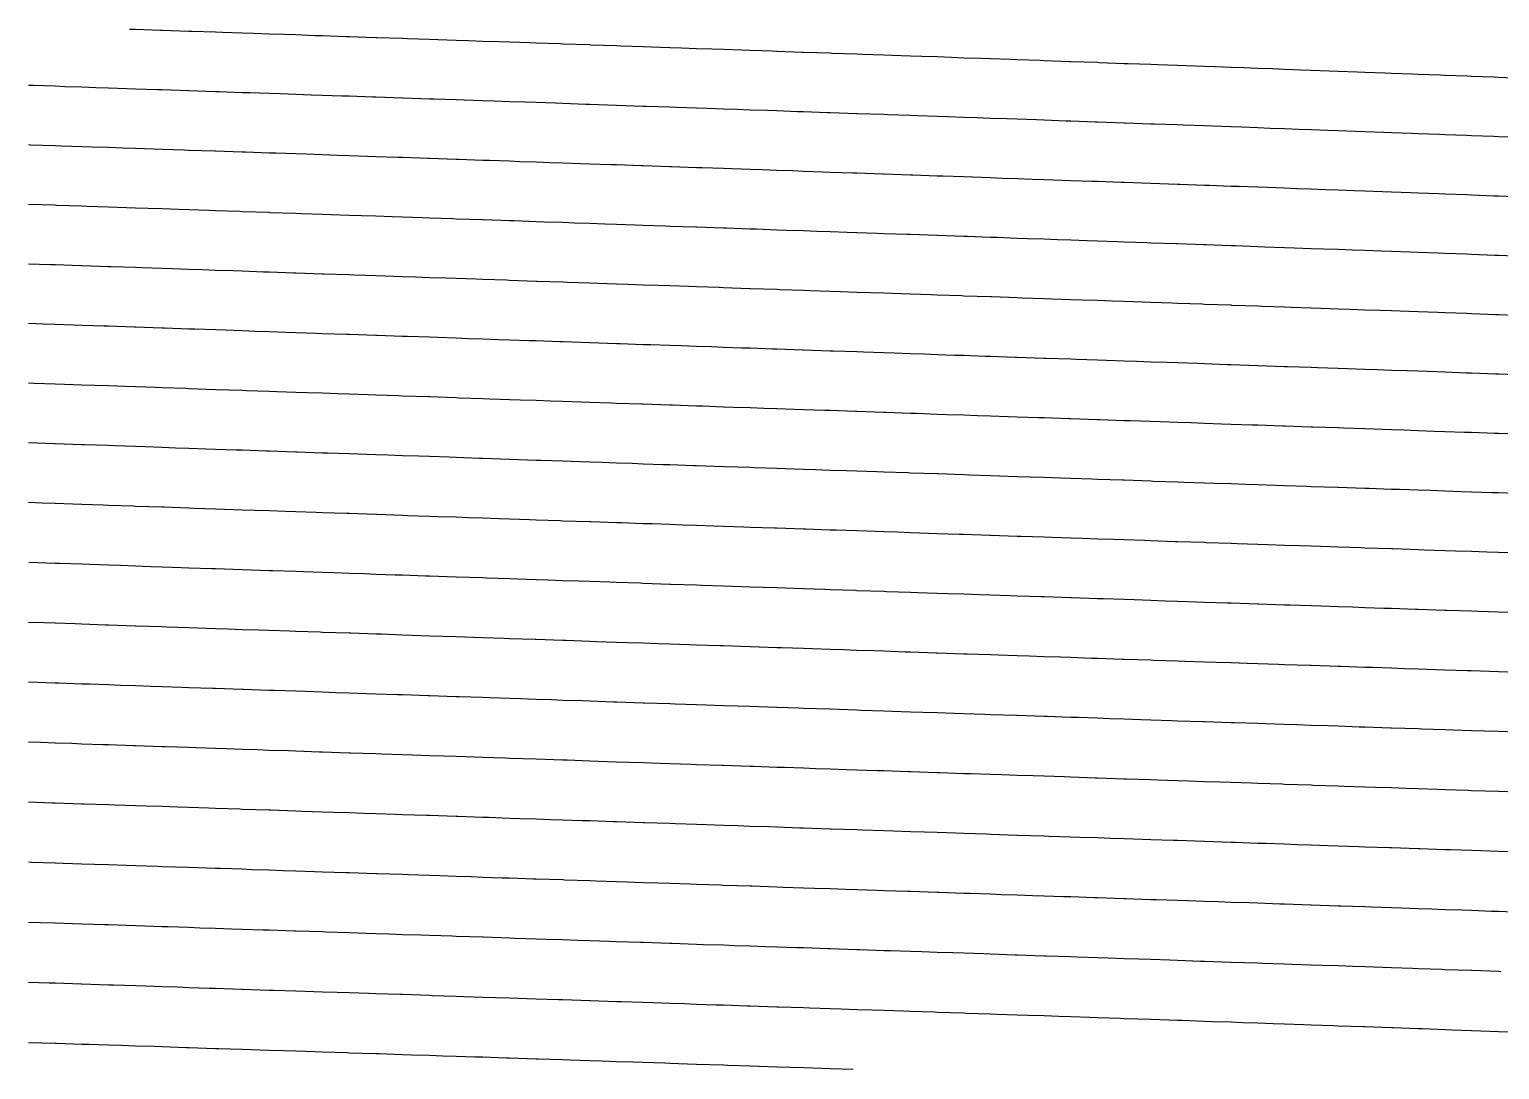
# Model space of a CAD drawing. Header units: metres. Extents: x 228 to 3387, y 40 to 163.
# Drawn here: x 2201.1 to 2375, y 40 to 163 of the extents above; entities that cross this region are included whole.
import ezdxf

# ---------------------------------------------------------------- set-up
doc = ezdxf.new("R2010")
doc.units = ezdxf.units.M
for name, color, linetype in [('Contour_Level_10', 7, 'Continuous'), ('Contour_Level_11', 7, 'Continuous'), ('Contour_Level_12', 7, 'Continuous'), ('Contour_Level_13', 7, 'Continuous'), ('Contour_Level_14', 7, 'Continuous'), ('Contour_Level_15', 7, 'Continuous'), ('Contour_Level_16', 7, 'Continuous'), ('Contour_Level_17', 7, 'Continuous'), ('Contour_Level_18', 7, 'Continuous'), ('Contour_Level_19', 7, 'Continuous'), ('Contour_Level_20', 7, 'Continuous'), ('Contour_Level_21', 7, 'Continuous'), ('Contour_Level_4', 7, 'Continuous'), ('Contour_Level_5', 7, 'Continuous'), ('Contour_Level_6', 7, 'Continuous'), ('Contour_Level_7', 7, 'Continuous'), ('Contour_Level_8', 7, 'Continuous'), ('Contour_Level_9', 7, 'Continuous')]:
    doc.layers.add(name, color=color, linetype=linetype)

msp = doc.modelspace()

# ---------------------------------------------------------------- linework, layer by layer
at = {"layer": 'Contour_Level_10'}
msp.add_lwpolyline([(2377.99, 115.11), (2374.84, 115.21), (2374.43, 115.23), (2371.67, 115.32), (2370.85, 115.35), (2368.51, 115.43), (2367.27, 115.47), (2365.35, 115.54), (2363.69, 115.6), (2362.19, 115.65), (2360.1, 115.72), (2359.03, 115.76), (2356.5, 115.84), (2355.87, 115.87), (2352.91, 115.97), (2352.7, 115.97), (2349.54, 116.08), (2349.31, 116.09), (2346.38, 116.19), (2345.7, 116.21), (2343.22, 116.3), (2342.1, 116.34), (2340.06, 116.41), (2338.49, 116.46), (2336.9, 116.51), (2334.88, 116.58), (2333.73, 116.62), (2331.27, 116.71), (2330.57, 116.73), (2327.66, 116.83), (2327.41, 116.84), (2324.25, 116.95), (2324.05, 116.95), (2321.09, 117.05), (2320.44, 117.08), (2317.92, 117.16), (2316.83, 117.2), (2314.76, 117.27), (2313.22, 117.32), (2311.6, 117.38), (2309.61, 117.44), (2308.44, 117.48), (2306, 117.57), (2305.28, 117.59), (2302.39, 117.69), (2302.12, 117.7), (2298.95, 117.81), (2298.78, 117.81), (2295.79, 117.92), (2295.17, 117.94), (2292.63, 118.02), (2291.56, 118.06), (2289.47, 118.13), (2287.95, 118.18), (2286.31, 118.24), (2284.34, 118.31), (2283.15, 118.35), (2280.74, 118.43), (2279.98, 118.46), (2277.13, 118.55), (2276.82, 118.56), (2273.66, 118.67), (2273.52, 118.68), (2270.5, 118.78), (2269.92, 118.8), (2267.34, 118.89), (2266.31, 118.92), (2264.17, 119), (2262.71, 119.05), (2261.01, 119.1), (2259.11, 119.17), (2257.85, 119.21), (2255.51, 119.29), (2254.69, 119.32), (2251.91, 119.41), (2251.53, 119.43), (2248.37, 119.54), (2248.31, 119.54), (2245.2, 119.64), (2244.71, 119.66), (2242.04, 119.75), (2241.11, 119.78), (2238.88, 119.86), (2237.52, 119.91), (2235.72, 119.97), (2233.92, 120.03), (2232.56, 120.08), (2230.33, 120.15), (2229.4, 120.19), (2226.74, 120.28), (2226.23, 120.29), (2223.15, 120.4), (2223.07, 120.4), (2219.91, 120.51), (2219.56, 120.52), (2216.75, 120.62), (2215.97, 120.65), (2213.59, 120.73), (2212.38, 120.77), (2210.42, 120.84), (2208.79, 120.89), (2207.26, 120.94), (2205.21, 121.02), (2204.1, 121.05), (2201.62, 121.14), (2200.94, 121.16)], dxfattribs=at)
at = {"layer": 'Contour_Level_11'}
msp.add_lwpolyline([(2377.76, 108.09), (2374.84, 108.19), (2374.1, 108.21), (2371.67, 108.29), (2370.45, 108.33), (2368.51, 108.4), (2366.8, 108.46), (2365.35, 108.51), (2363.14, 108.58), (2362.19, 108.61), (2359.5, 108.7), (2359.03, 108.72), (2355.87, 108.83), (2355.85, 108.83), (2352.7, 108.93), (2352.2, 108.95), (2349.54, 109.04), (2348.56, 109.07), (2346.38, 109.15), (2344.92, 109.2), (2343.22, 109.25), (2341.27, 109.32), (2340.06, 109.36), (2337.64, 109.44), (2336.9, 109.47), (2334, 109.56), (2333.73, 109.57), (2330.57, 109.68), (2330.36, 109.69), (2327.41, 109.79), (2326.73, 109.81), (2324.25, 109.89), (2323.09, 109.93), (2321.09, 110), (2319.46, 110.06), (2317.92, 110.11), (2315.83, 110.18), (2314.76, 110.22), (2312.2, 110.3), (2311.6, 110.32), (2308.57, 110.43), (2308.44, 110.43), (2305.28, 110.54), (2304.95, 110.55), (2302.12, 110.65), (2301.32, 110.67), (2298.95, 110.75), (2297.7, 110.8), (2295.79, 110.86), (2294.07, 110.92), (2292.63, 110.97), (2290.45, 111.04), (2289.47, 111.08), (2286.83, 111.17), (2286.31, 111.18), (2283.22, 111.29), (2283.15, 111.29), (2279.98, 111.4), (2279.6, 111.41), (2276.82, 111.51), (2275.98, 111.53), (2273.66, 111.61), (2272.37, 111.66), (2270.5, 111.72), (2268.76, 111.78), (2267.34, 111.83), (2265.15, 111.9), (2264.17, 111.94), (2261.54, 112.03), (2261.01, 112.04), (2257.93, 112.15), (2257.85, 112.15), (2254.69, 112.26), (2254.32, 112.27), (2251.53, 112.37), (2250.72, 112.4), (2248.37, 112.48), (2247.11, 112.52), (2245.2, 112.58), (2243.51, 112.64), (2242.04, 112.69), (2239.91, 112.77), (2238.88, 112.8), (2236.31, 112.89), (2235.72, 112.91), (2232.71, 113.01), (2232.56, 113.02), (2229.4, 113.13), (2229.12, 113.14), (2226.23, 113.23), (2225.52, 113.26), (2223.07, 113.34), (2221.93, 113.38), (2219.91, 113.45), (2218.34, 113.5), (2216.75, 113.56), (2214.75, 113.63), (2213.59, 113.67), (2211.16, 113.75), (2210.42, 113.78), (2207.57, 113.87), (2207.26, 113.88), (2204.1, 113.99), (2203.98, 114), (2200.94, 114.1)], dxfattribs=at)
at = {"layer": 'Contour_Level_12'}
msp.add_lwpolyline([(2377.19, 101.07), (2374.84, 101.15), (2373.47, 101.19), (2371.67, 101.25), (2369.76, 101.32), (2368.51, 101.36), (2366.05, 101.44), (2365.35, 101.46), (2362.36, 101.56), (2362.19, 101.57), (2359.03, 101.67), (2358.66, 101.68), (2355.87, 101.78), (2354.98, 101.81), (2352.7, 101.88), (2351.3, 101.93), (2349.54, 101.99), (2347.62, 102.05), (2346.38, 102.1), (2343.95, 102.18), (2343.22, 102.2), (2340.28, 102.3), (2340.06, 102.31), (2336.9, 102.41), (2336.62, 102.42), (2333.73, 102.52), (2332.96, 102.55), (2330.57, 102.63), (2329.3, 102.67), (2327.41, 102.73), (2325.64, 102.79), (2324.25, 102.84), (2321.99, 102.92), (2321.09, 102.95), (2318.34, 103.04), (2317.92, 103.05), (2314.76, 103.16), (2314.69, 103.16), (2311.6, 103.27), (2311.05, 103.29), (2308.44, 103.37), (2307.41, 103.41), (2305.28, 103.48), (2303.77, 103.53), (2302.12, 103.59), (2300.13, 103.65), (2298.95, 103.69), (2296.49, 103.78), (2295.79, 103.8), (2292.86, 103.9), (2292.63, 103.91), (2289.47, 104.02), (2289.22, 104.02), (2286.31, 104.12), (2285.59, 104.15), (2283.15, 104.23), (2281.97, 104.27), (2279.98, 104.34), (2278.34, 104.39), (2276.82, 104.44), (2274.71, 104.52), (2273.66, 104.55), (2271.09, 104.64), (2270.5, 104.66), (2267.47, 104.76), (2267.34, 104.77), (2264.17, 104.87), (2263.85, 104.89), (2261.01, 104.98), (2260.23, 105.01), (2257.85, 105.09), (2256.62, 105.13), (2254.69, 105.2), (2253, 105.26), (2251.53, 105.31), (2249.39, 105.38), (2248.37, 105.41), (2245.78, 105.5), (2245.2, 105.52), (2242.17, 105.62), (2242.04, 105.63), (2238.88, 105.74), (2238.56, 105.75), (2235.72, 105.84), (2234.96, 105.87), (2232.56, 105.95), (2231.36, 105.99), (2229.4, 106.06), (2227.75, 106.12), (2226.23, 106.17), (2224.15, 106.24), (2223.07, 106.28), (2220.55, 106.36), (2219.91, 106.39), (2216.96, 106.49), (2216.75, 106.49), (2213.59, 106.6), (2213.36, 106.61), (2210.42, 106.71), (2209.77, 106.73), (2207.26, 106.82), (2206.17, 106.86), (2204.1, 106.93), (2202.58, 106.98), (2200.94, 107.04)], dxfattribs=at)
at = {"layer": 'Contour_Level_13'}
msp.add_lwpolyline([(2376.23, 94.05), (2374.84, 94.1), (2372.48, 94.17), (2371.67, 94.2), (2368.74, 94.3), (2368.51, 94.3), (2365.35, 94.41), (2365.02, 94.42), (2362.19, 94.51), (2361.3, 94.54), (2359.03, 94.62), (2357.58, 94.67), (2355.87, 94.72), (2353.88, 94.79), (2352.7, 94.83), (2350.18, 94.91), (2349.54, 94.93), (2346.48, 95.04), (2346.38, 95.04), (2343.22, 95.14), (2342.79, 95.16), (2340.06, 95.25), (2339.11, 95.28), (2336.9, 95.36), (2335.43, 95.41), (2333.73, 95.46), (2331.75, 95.53), (2330.57, 95.57), (2328.08, 95.65), (2327.41, 95.67), (2324.41, 95.77), (2324.25, 95.78), (2321.09, 95.89), (2320.74, 95.9), (2317.92, 95.99), (2317.08, 96.02), (2314.76, 96.1), (2313.42, 96.14), (2311.6, 96.21), (2309.76, 96.27), (2308.44, 96.31), (2306.11, 96.39), (2305.28, 96.42), (2302.45, 96.51), (2302.12, 96.52), (2298.95, 96.63), (2298.8, 96.64), (2295.79, 96.74), (2295.16, 96.76), (2292.63, 96.85), (2291.51, 96.88), (2289.47, 96.95), (2287.87, 97.01), (2286.31, 97.06), (2284.23, 97.13), (2283.15, 97.17), (2280.59, 97.25), (2279.98, 97.27), (2276.95, 97.38), (2276.82, 97.38), (2273.66, 97.49), (2273.32, 97.5), (2270.5, 97.59), (2269.69, 97.62), (2267.34, 97.7), (2266.06, 97.74), (2264.17, 97.81), (2262.43, 97.87), (2261.01, 97.92), (2258.8, 97.99), (2257.85, 98.02), (2255.18, 98.11), (2254.69, 98.13), (2251.55, 98.24), (2251.53, 98.24), (2248.37, 98.35), (2247.93, 98.36), (2245.2, 98.45), (2244.31, 98.48), (2242.04, 98.56), (2240.69, 98.61), (2238.88, 98.67), (2237.08, 98.73), (2235.72, 98.78), (2233.46, 98.85), (2232.56, 98.88), (2229.85, 98.98), (2229.4, 98.99), (2226.24, 99.1), (2226.23, 99.1), (2223.07, 99.21), (2222.63, 99.22), (2219.91, 99.31), (2219.02, 99.35), (2216.75, 99.42), (2215.41, 99.47), (2213.59, 99.53), (2211.81, 99.59), (2210.42, 99.64), (2208.2, 99.71), (2207.26, 99.75), (2204.6, 99.84), (2204.1, 99.85), (2201, 99.96)], dxfattribs=at)
at = {"layer": 'Contour_Level_14'}
msp.add_lwpolyline([(2378, 86.93), (2374.87, 87.03), (2374.84, 87.03), (2371.67, 87.14), (2371.14, 87.16), (2368.51, 87.24), (2367.41, 87.28), (2365.35, 87.35), (2363.69, 87.4), (2362.19, 87.45), (2359.97, 87.53), (2359.03, 87.56), (2356.25, 87.65), (2355.87, 87.66), (2352.7, 87.77), (2352.54, 87.77), (2349.54, 87.87), (2348.84, 87.89), (2346.38, 87.98), (2345.14, 88.02), (2343.22, 88.08), (2341.44, 88.14), (2340.06, 88.19), (2337.75, 88.26), (2336.9, 88.29), (2334.06, 88.39), (2333.73, 88.4), (2330.57, 88.5), (2330.38, 88.51), (2327.41, 88.61), (2326.69, 88.63), (2324.25, 88.72), (2323.02, 88.76), (2321.09, 88.82), (2319.34, 88.88), (2317.92, 88.93), (2315.67, 89), (2314.76, 89.03), (2312, 89.13), (2311.6, 89.14), (2308.44, 89.25), (2308.33, 89.25), (2305.28, 89.35), (2304.67, 89.37), (2302.12, 89.46), (2301.01, 89.5), (2298.95, 89.56), (2297.35, 89.62), (2295.79, 89.67), (2293.69, 89.74), (2292.63, 89.78), (2290.04, 89.86), (2289.47, 89.88), (2286.38, 89.99), (2286.31, 89.99), (2283.15, 90.1), (2282.73, 90.11), (2279.98, 90.2), (2279.09, 90.23), (2276.82, 90.31), (2275.44, 90.36), (2273.66, 90.42), (2271.79, 90.48), (2270.5, 90.52), (2268.15, 90.6), (2267.34, 90.63), (2264.51, 90.73), (2264.17, 90.74), (2261.01, 90.85), (2260.87, 90.85), (2257.85, 90.95), (2257.23, 90.97), (2254.69, 91.06), (2253.6, 91.1), (2251.53, 91.17), (2249.96, 91.22), (2248.37, 91.27), (2246.33, 91.34), (2245.2, 91.38), (2242.7, 91.47), (2242.04, 91.49), (2239.07, 91.59), (2238.88, 91.6), (2235.72, 91.7), (2235.44, 91.71), (2232.56, 91.81), (2231.81, 91.83), (2229.4, 91.92), (2228.19, 91.96), (2226.23, 92.02), (2224.56, 92.08), (2223.07, 92.13), (2220.94, 92.2), (2219.91, 92.24), (2217.32, 92.33), (2216.75, 92.35), (2213.7, 92.45), (2213.59, 92.45), (2210.42, 92.56), (2210.08, 92.57), (2207.26, 92.67), (2206.46, 92.7), (2204.1, 92.78), (2202.84, 92.82), (2200.94, 92.88)], dxfattribs=at)
at = {"layer": 'Contour_Level_15'}
msp.add_lwpolyline([(2376.87, 79.89), (2374.84, 79.96), (2373.19, 80.02), (2371.67, 80.07), (2369.49, 80.14), (2368.51, 80.17), (2365.79, 80.26), (2365.35, 80.28), (2362.19, 80.38), (2362.09, 80.38), (2359.03, 80.49), (2358.39, 80.51), (2355.87, 80.59), (2354.69, 80.63), (2352.7, 80.7), (2350.99, 80.75), (2349.54, 80.8), (2347.3, 80.88), (2346.38, 80.91), (2343.6, 81), (2343.22, 81.01), (2340.06, 81.12), (2339.91, 81.12), (2336.9, 81.22), (2336.22, 81.25), (2333.73, 81.33), (2332.53, 81.37), (2330.57, 81.43), (2328.84, 81.49), (2327.41, 81.54), (2325.16, 81.62), (2324.25, 81.65), (2321.47, 81.74), (2321.09, 81.75), (2317.92, 81.86), (2317.79, 81.86), (2314.76, 81.96), (2314.12, 81.98), (2311.6, 82.07), (2310.44, 82.11), (2308.44, 82.18), (2306.77, 82.23), (2305.28, 82.28), (2303.1, 82.35), (2302.12, 82.39), (2299.43, 82.48), (2298.95, 82.49), (2295.79, 82.6), (2295.76, 82.6), (2292.63, 82.71), (2292.1, 82.72), (2289.47, 82.81), (2288.43, 82.85), (2286.31, 82.92), (2284.77, 82.97), (2283.15, 83.02), (2281.11, 83.09), (2279.98, 83.13), (2277.45, 83.22), (2276.82, 83.24), (2273.79, 83.34), (2273.66, 83.34), (2270.5, 83.45), (2270.14, 83.46), (2267.34, 83.56), (2266.49, 83.59), (2264.17, 83.66), (2262.83, 83.71), (2261.01, 83.77), (2259.18, 83.83), (2257.85, 83.88), (2255.53, 83.95), (2254.69, 83.98), (2251.88, 84.08), (2251.53, 84.09), (2248.37, 84.2), (2248.24, 84.2), (2245.2, 84.3), (2244.59, 84.32), (2242.04, 84.41), (2240.94, 84.45), (2238.88, 84.52), (2237.3, 84.57), (2235.72, 84.62), (2233.66, 84.69), (2232.56, 84.73), (2230.01, 84.82), (2229.4, 84.84), (2226.37, 84.94), (2226.23, 84.94), (2223.07, 85.05), (2222.73, 85.06), (2219.91, 85.16), (2219.09, 85.19), (2216.75, 85.27), (2215.45, 85.31), (2213.59, 85.37), (2211.81, 85.43), (2210.42, 85.48), (2208.16, 85.56), (2207.26, 85.59), (2204.52, 85.68), (2204.1, 85.69), (2200.94, 85.8)], dxfattribs=at)
at = {"layer": 'Contour_Level_16'}
msp.add_lwpolyline([(2378, 72.77), (2374.9, 72.87), (2374.84, 72.88), (2371.67, 72.98), (2371.26, 73), (2368.51, 73.09), (2367.61, 73.12), (2365.35, 73.2), (2363.95, 73.24), (2362.19, 73.3), (2360.29, 73.37), (2359.03, 73.41), (2356.61, 73.49), (2355.87, 73.51), (2352.94, 73.61), (2352.7, 73.62), (2349.54, 73.73), (2349.26, 73.74), (2346.38, 73.83), (2345.58, 73.86), (2343.22, 73.94), (2341.89, 73.98), (2340.06, 74.04), (2338.21, 74.11), (2336.9, 74.15), (2334.52, 74.23), (2333.73, 74.25), (2330.84, 74.35), (2330.57, 74.36), (2327.41, 74.47), (2327.16, 74.47), (2324.25, 74.57), (2323.47, 74.6), (2321.09, 74.68), (2319.79, 74.72), (2317.92, 74.78), (2316.11, 74.84), (2314.76, 74.89), (2312.43, 74.97), (2311.6, 74.99), (2308.75, 75.09), (2308.44, 75.1), (2305.28, 75.21), (2305.07, 75.21), (2302.12, 75.31), (2301.39, 75.34), (2298.95, 75.42), (2297.72, 75.46), (2295.79, 75.52), (2294.04, 75.58), (2292.63, 75.63), (2290.37, 75.71), (2289.47, 75.74), (2286.7, 75.83), (2286.31, 75.84), (2283.15, 75.95), (2283.03, 75.95), (2279.98, 76.05), (2279.36, 76.08), (2276.82, 76.16), (2275.69, 76.2), (2273.66, 76.27), (2272.02, 76.32), (2270.5, 76.37), (2268.35, 76.44), (2267.34, 76.48), (2264.69, 76.57), (2264.17, 76.58), (2261.02, 76.69), (2261.01, 76.69), (2257.85, 76.8), (2257.36, 76.81), (2254.69, 76.9), (2253.69, 76.94), (2251.53, 77.01), (2250.03, 77.06), (2248.37, 77.12), (2246.37, 77.18), (2245.2, 77.22), (2242.7, 77.31), (2242.04, 77.33), (2239.04, 77.43), (2238.88, 77.43), (2235.72, 77.54), (2235.38, 77.55), (2232.56, 77.65), (2231.72, 77.68), (2229.4, 77.75), (2228.05, 77.8), (2226.23, 77.86), (2224.39, 77.92), (2223.07, 77.97), (2220.73, 78.05), (2219.91, 78.07), (2217.06, 78.17), (2216.75, 78.18), (2213.59, 78.28), (2213.4, 78.29), (2210.42, 78.39), (2209.73, 78.41), (2207.26, 78.5), (2206.07, 78.54), (2204.1, 78.6), (2202.4, 78.66), (2200.94, 78.71)], dxfattribs=at)
at = {"layer": 'Contour_Level_17'}
msp.add_lwpolyline([(2376.31, 65.73), (2374.84, 65.78), (2372.75, 65.86), (2371.67, 65.89), (2369.17, 65.98), (2368.51, 66), (2365.57, 66.1), (2365.35, 66.11), (2362.19, 66.22), (2361.95, 66.23), (2359.03, 66.32), (2358.32, 66.35), (2355.87, 66.43), (2354.67, 66.47), (2352.7, 66.54), (2351.02, 66.59), (2349.54, 66.64), (2347.36, 66.72), (2346.38, 66.75), (2343.7, 66.84), (2343.22, 66.86), (2340.06, 66.96), (2340.03, 66.96), (2336.9, 67.07), (2336.36, 67.09), (2333.73, 67.18), (2332.69, 67.21), (2330.57, 67.28), (2329.01, 67.33), (2327.41, 67.39), (2325.33, 67.46), (2324.25, 67.49), (2321.65, 67.58), (2321.09, 67.6), (2317.97, 67.7), (2317.92, 67.7), (2314.76, 67.81), (2314.29, 67.83), (2311.6, 67.92), (2310.61, 67.95), (2308.44, 68.02), (2306.93, 68.07), (2305.28, 68.13), (2303.25, 68.2), (2302.12, 68.23), (2299.57, 68.32), (2298.95, 68.34), (2295.88, 68.44), (2295.79, 68.44), (2292.63, 68.55), (2292.2, 68.56), (2289.47, 68.66), (2288.52, 68.69), (2286.31, 68.76), (2284.84, 68.81), (2283.15, 68.87), (2281.16, 68.93), (2279.98, 68.97), (2277.48, 69.06), (2276.82, 69.08), (2273.8, 69.18), (2273.66, 69.18), (2270.5, 69.29), (2270.12, 69.3), (2267.34, 69.4), (2266.44, 69.43), (2264.17, 69.5), (2262.76, 69.55), (2261.01, 69.61), (2259.08, 69.67), (2257.85, 69.71), (2255.4, 69.8), (2254.69, 69.82), (2251.72, 69.92), (2251.53, 69.93), (2248.37, 70.03), (2248.03, 70.04), (2245.2, 70.14), (2244.35, 70.17), (2242.04, 70.24), (2240.67, 70.29), (2238.88, 70.35), (2236.99, 70.41), (2235.72, 70.45), (2233.3, 70.53), (2232.56, 70.56), (2229.62, 70.66), (2229.4, 70.67), (2226.23, 70.77), (2225.93, 70.78), (2223.07, 70.88), (2222.24, 70.9), (2219.91, 70.98), (2218.56, 71.03), (2216.75, 71.09), (2214.86, 71.15), (2213.59, 71.19), (2211.17, 71.27), (2210.42, 71.3), (2207.47, 71.4), (2207.26, 71.4), (2204.1, 71.51), (2203.78, 71.52), (2200.94, 71.61)], dxfattribs=at)
at = {"layer": 'Contour_Level_18'}
msp.add_lwpolyline([(2377.51, 58.59), (2374.84, 58.69), (2374.02, 58.71), (2371.67, 58.8), (2370.51, 58.84), (2368.51, 58.91), (2366.97, 58.96), (2365.35, 59.02), (2363.4, 59.08), (2362.19, 59.13), (2359.82, 59.21), (2359.03, 59.23), (2356.22, 59.33), (2355.87, 59.34), (2352.7, 59.45), (2352.61, 59.45), (2349.54, 59.56), (2348.98, 59.58), (2346.38, 59.66), (2345.34, 59.7), (2343.22, 59.77), (2341.7, 59.82), (2340.06, 59.88), (2338.05, 59.95), (2336.9, 59.98), (2334.39, 60.07), (2333.73, 60.09), (2330.73, 60.19), (2330.57, 60.2), (2327.41, 60.3), (2327.06, 60.32), (2324.25, 60.41), (2323.39, 60.44), (2321.09, 60.52), (2319.71, 60.56), (2317.92, 60.62), (2316.03, 60.68), (2314.76, 60.73), (2312.35, 60.81), (2311.6, 60.83), (2308.67, 60.93), (2308.44, 60.94), (2305.28, 61.04), (2304.99, 61.05), (2302.12, 61.15), (2301.3, 61.18), (2298.95, 61.26), (2297.62, 61.3), (2295.79, 61.36), (2293.93, 61.42), (2292.63, 61.47), (2290.24, 61.55), (2289.47, 61.57), (2286.55, 61.67), (2286.31, 61.68), (2283.15, 61.78), (2282.86, 61.79), (2279.98, 61.89), (2279.17, 61.92), (2276.82, 61.99), (2275.47, 62.04), (2273.66, 62.1), (2271.78, 62.16), (2270.5, 62.2), (2268.09, 62.29), (2267.34, 62.31), (2264.39, 62.41), (2264.17, 62.42), (2261.01, 62.52), (2260.7, 62.53), (2257.85, 62.63), (2257, 62.65), (2254.69, 62.73), (2253.3, 62.78), (2251.53, 62.84), (2249.6, 62.9), (2248.37, 62.94), (2245.9, 63.02), (2245.2, 63.05), (2242.2, 63.15), (2242.04, 63.15), (2238.88, 63.26), (2238.49, 63.27), (2235.72, 63.36), (2234.78, 63.39), (2232.56, 63.47), (2231.07, 63.52), (2229.4, 63.57), (2227.36, 63.64), (2226.23, 63.68), (2223.65, 63.76), (2223.07, 63.78), (2219.93, 63.89), (2219.91, 63.89), (2216.75, 63.99), (2216.21, 64.01), (2213.59, 64.1), (2212.49, 64.13), (2210.42, 64.2), (2208.76, 64.26), (2207.26, 64.3), (2205.03, 64.38), (2204.1, 64.41), (2201.29, 64.5), (2200.94, 64.51)], dxfattribs=at)
at = {"layer": 'Contour_Level_19'}
msp.add_lwpolyline([(2375.14, 51.57), (2374.84, 51.58), (2371.69, 51.7), (2371.67, 51.7), (2368.51, 51.81), (2368.21, 51.82), (2365.35, 51.92), (2364.7, 51.94), (2362.19, 52.03), (2361.16, 52.07), (2359.03, 52.14), (2357.61, 52.19), (2355.87, 52.25), (2354.03, 52.31), (2352.7, 52.36), (2350.44, 52.44), (2349.54, 52.47), (2346.84, 52.56), (2346.38, 52.57), (2343.22, 52.68), (2343.22, 52.68), (2340.06, 52.79), (2339.6, 52.8), (2336.9, 52.9), (2335.96, 52.93), (2333.73, 53), (2332.31, 53.05), (2330.57, 53.11), (2328.66, 53.17), (2327.41, 53.22), (2325, 53.3), (2324.25, 53.32), (2321.33, 53.42), (2321.09, 53.43), (2317.92, 53.53), (2317.66, 53.54), (2314.76, 53.64), (2313.98, 53.67), (2311.6, 53.75), (2310.3, 53.79), (2308.44, 53.85), (2306.62, 53.91), (2305.28, 53.96), (2302.93, 54.04), (2302.12, 54.06), (2299.24, 54.16), (2298.95, 54.17), (2295.79, 54.27), (2295.55, 54.28), (2292.63, 54.38), (2291.86, 54.41), (2289.47, 54.48), (2288.16, 54.53), (2286.31, 54.59), (2284.46, 54.65), (2283.15, 54.7), (2280.76, 54.77), (2279.98, 54.8), (2277.05, 54.9), (2276.82, 54.91), (2273.66, 55.01), (2273.35, 55.02), (2270.5, 55.12), (2269.64, 55.14), (2267.34, 55.22), (2265.93, 55.27), (2264.17, 55.33), (2262.22, 55.39), (2261.01, 55.43), (2258.5, 55.51), (2257.85, 55.54), (2254.79, 55.64), (2254.69, 55.64), (2251.53, 55.74), (2251.07, 55.76), (2248.37, 55.85), (2247.35, 55.88), (2245.2, 55.95), (2243.62, 56.01), (2242.04, 56.06), (2239.89, 56.13), (2238.88, 56.16), (2236.16, 56.25), (2235.72, 56.27), (2232.56, 56.37), (2232.43, 56.38), (2229.4, 56.48), (2228.69, 56.5), (2226.23, 56.58), (2224.95, 56.62), (2223.07, 56.68), (2221.2, 56.74), (2219.91, 56.79), (2217.45, 56.87), (2216.75, 56.89), (2213.69, 56.99), (2213.59, 56.99), (2210.42, 57.1), (2209.93, 57.11), (2207.26, 57.2), (2206.16, 57.24), (2204.1, 57.3), (2202.38, 57.36), (2200.94, 57.41)], dxfattribs=at)
at = {"layer": 'Contour_Level_20'}
msp.add_lwpolyline([(2376.16, 44.43), (2374.84, 44.48), (2372.76, 44.56), (2371.67, 44.59), (2369.33, 44.68), (2368.51, 44.71), (2365.87, 44.8), (2365.35, 44.82), (2362.39, 44.92), (2362.19, 44.93), (2359.03, 45.04), (2358.87, 45.05), (2355.87, 45.15), (2355.34, 45.17), (2352.7, 45.26), (2351.78, 45.29), (2349.54, 45.37), (2348.21, 45.42), (2346.38, 45.48), (2344.62, 45.54), (2343.22, 45.59), (2341.02, 45.66), (2340.06, 45.7), (2337.41, 45.79), (2336.9, 45.8), (2333.78, 45.91), (2333.73, 45.91), (2330.57, 46.02), (2330.14, 46.03), (2327.41, 46.13), (2326.5, 46.16), (2324.25, 46.23), (2322.84, 46.28), (2321.09, 46.34), (2319.18, 46.4), (2317.92, 46.44), (2315.51, 46.53), (2314.76, 46.55), (2311.83, 46.65), (2311.6, 46.66), (2308.44, 46.76), (2308.15, 46.77), (2305.28, 46.87), (2304.47, 46.89), (2302.12, 46.97), (2300.77, 47.02), (2298.95, 47.08), (2297.08, 47.14), (2295.79, 47.18), (2293.38, 47.26), (2292.63, 47.29), (2289.68, 47.39), (2289.47, 47.39), (2286.31, 47.5), (2285.97, 47.51), (2283.15, 47.6), (2282.26, 47.63), (2279.98, 47.71), (2278.54, 47.76), (2276.82, 47.81), (2274.83, 47.88), (2273.66, 47.92), (2271.1, 48), (2270.5, 48.02), (2267.38, 48.13), (2267.34, 48.13), (2264.17, 48.23), (2263.65, 48.25), (2261.01, 48.34), (2259.92, 48.37), (2257.85, 48.44), (2256.18, 48.5), (2254.69, 48.54), (2252.45, 48.62), (2251.53, 48.65), (2248.7, 48.74), (2248.37, 48.75), (2245.2, 48.86), (2244.96, 48.86), (2242.04, 48.96), (2241.2, 48.99), (2238.88, 49.06), (2237.45, 49.11), (2235.72, 49.17), (2233.69, 49.23), (2232.56, 49.27), (2229.92, 49.36), (2229.4, 49.37), (2226.23, 49.48), (2226.15, 49.48), (2223.07, 49.58), (2222.37, 49.6), (2219.91, 49.68), (2218.58, 49.73), (2216.75, 49.79), (2214.79, 49.85), (2213.59, 49.89), (2210.99, 49.97), (2210.42, 49.99), (2207.26, 50.09), (2207.19, 50.1), (2204.1, 50.2), (2203.37, 50.22), (2200.94, 50.3)], dxfattribs=at)
at = {"layer": 'Contour_Level_21'}
msp.add_lwpolyline([(2298.52, 40), (2295.79, 40.09), (2294.82, 40.12), (2292.63, 40.2), (2291.11, 40.25), (2289.47, 40.3), (2287.39, 40.37), (2286.31, 40.41), (2283.67, 40.49), (2283.15, 40.51), (2279.98, 40.61), (2279.95, 40.62), (2276.82, 40.72), (2276.22, 40.74), (2273.66, 40.82), (2272.48, 40.86), (2270.5, 40.93), (2268.74, 40.98), (2267.34, 41.03), (2265, 41.11), (2264.17, 41.14), (2261.25, 41.23), (2261.01, 41.24), (2257.85, 41.34), (2257.5, 41.35), (2254.69, 41.45), (2253.74, 41.48), (2251.53, 41.55), (2249.97, 41.6), (2248.37, 41.65), (2246.2, 41.72), (2245.2, 41.76), (2242.43, 41.85), (2242.04, 41.86), (2238.88, 41.96), (2238.65, 41.97), (2235.72, 42.07), (2234.86, 42.09), (2232.56, 42.17), (2231.06, 42.22), (2229.4, 42.27), (2227.26, 42.34), (2226.23, 42.37), (2223.45, 42.46), (2223.07, 42.47), (2219.91, 42.58), (2219.63, 42.59), (2216.75, 42.68), (2215.8, 42.71), (2213.59, 42.78), (2211.96, 42.83), (2210.42, 42.88), (2208.11, 42.95), (2207.26, 42.98), (2204.25, 43.08), (2204.1, 43.08), (2200.94, 43.18)], dxfattribs=at)
at = {"layer": 'Contour_Level_4'}
msp.add_lwpolyline([(2377.52, 157.21), (2374.84, 157.32), (2374.36, 157.34), (2371.67, 157.44), (2371.17, 157.46), (2368.51, 157.56), (2367.95, 157.58), (2365.35, 157.68), (2364.7, 157.71), (2362.19, 157.8), (2361.43, 157.83), (2359.03, 157.92), (2358.14, 157.95), (2355.87, 158.04), (2354.82, 158.08), (2352.7, 158.15), (2351.48, 158.2), (2349.54, 158.27), (2348.12, 158.32), (2346.38, 158.38), (2344.74, 158.44), (2343.22, 158.5), (2341.34, 158.57), (2340.06, 158.61), (2337.93, 158.69), (2336.9, 158.73), (2334.5, 158.81), (2333.73, 158.84), (2331.06, 158.94), (2330.57, 158.95), (2327.6, 159.06), (2327.41, 159.07), (2324.25, 159.18), (2324.13, 159.18), (2321.09, 159.29), (2320.65, 159.31), (2317.92, 159.4), (2317.16, 159.43), (2314.76, 159.51), (2313.66, 159.55), (2311.6, 159.62), (2310.15, 159.68), (2308.44, 159.74), (2306.63, 159.8), (2305.28, 159.85), (2303.1, 159.92), (2302.12, 159.96), (2299.56, 160.05), (2298.95, 160.07), (2296.02, 160.17), (2295.79, 160.18), (2292.63, 160.29), (2292.47, 160.29), (2289.47, 160.4), (2288.91, 160.41), (2286.31, 160.5), (2285.35, 160.54), (2283.15, 160.61), (2281.77, 160.66), (2279.98, 160.72), (2278.2, 160.78), (2276.82, 160.83), (2274.62, 160.91), (2273.66, 160.94), (2271.03, 161.03), (2270.5, 161.05), (2267.43, 161.15), (2267.34, 161.16), (2264.17, 161.26), (2263.84, 161.28), (2261.01, 161.37), (2260.23, 161.4), (2257.85, 161.48), (2256.62, 161.52), (2254.69, 161.59), (2253.01, 161.65), (2251.53, 161.7), (2249.39, 161.77), (2248.37, 161.8), (2245.77, 161.89), (2245.2, 161.91), (2242.14, 162.02), (2242.04, 162.02), (2238.88, 162.13), (2238.51, 162.14), (2235.72, 162.23), (2234.87, 162.26), (2232.56, 162.34), (2231.22, 162.38), (2229.4, 162.45), (2227.57, 162.51), (2226.23, 162.55), (2223.91, 162.63), (2223.07, 162.66), (2220.25, 162.75), (2219.91, 162.77), (2216.75, 162.87), (2216.58, 162.88), (2213.59, 162.98), (2212.91, 163)], dxfattribs=at)
at = {"layer": 'Contour_Level_5'}
msp.add_lwpolyline([(2377.51, 150.2), (2374.84, 150.3), (2374.32, 150.32), (2371.67, 150.42), (2371.11, 150.44), (2368.51, 150.54), (2367.86, 150.56), (2365.35, 150.66), (2364.58, 150.69), (2362.19, 150.78), (2361.28, 150.81), (2359.03, 150.89), (2357.96, 150.93), (2355.87, 151.01), (2354.61, 151.06), (2352.7, 151.13), (2351.24, 151.18), (2349.54, 151.24), (2347.85, 151.3), (2346.38, 151.36), (2344.45, 151.43), (2343.22, 151.47), (2341.02, 151.55), (2340.06, 151.58), (2337.59, 151.67), (2336.9, 151.7), (2334.13, 151.8), (2333.73, 151.81), (2330.67, 151.92), (2330.57, 151.92), (2327.41, 152.03), (2327.19, 152.04), (2324.25, 152.15), (2323.7, 152.17), (2321.09, 152.26), (2320.21, 152.29), (2317.92, 152.37), (2316.7, 152.41), (2314.76, 152.48), (2313.18, 152.53), (2311.6, 152.59), (2309.66, 152.66), (2308.44, 152.7), (2306.13, 152.78), (2305.28, 152.81), (2302.59, 152.9), (2302.12, 152.92), (2299.04, 153.03), (2298.95, 153.03), (2295.79, 153.14), (2295.49, 153.15), (2292.63, 153.25), (2291.93, 153.27), (2289.47, 153.36), (2288.37, 153.4), (2286.31, 153.47), (2284.8, 153.52), (2283.15, 153.58), (2281.23, 153.64), (2279.98, 153.69), (2277.65, 153.77), (2276.82, 153.79), (2274.07, 153.89), (2273.66, 153.9), (2270.5, 154.01), (2270.48, 154.01), (2267.34, 154.12), (2266.89, 154.14), (2264.17, 154.23), (2263.3, 154.26), (2261.01, 154.34), (2259.7, 154.38), (2257.85, 154.44), (2256.09, 154.5), (2254.69, 154.55), (2252.49, 154.63), (2251.53, 154.66), (2248.88, 154.75), (2248.37, 154.77), (2245.27, 154.87), (2245.2, 154.88), (2242.04, 154.98), (2241.65, 155), (2238.88, 155.09), (2238.03, 155.12), (2235.72, 155.2), (2234.4, 155.24), (2232.56, 155.31), (2230.77, 155.37), (2229.4, 155.41), (2227.14, 155.49), (2226.23, 155.52), (2223.5, 155.61), (2223.07, 155.63), (2219.91, 155.73), (2219.86, 155.74), (2216.75, 155.84), (2216.22, 155.86), (2213.59, 155.95), (2212.56, 155.98), (2210.42, 156.05), (2208.91, 156.11), (2207.26, 156.16), (2205.25, 156.23), (2204.1, 156.27), (2201.58, 156.35), (2200.94, 156.37)], dxfattribs=at)
at = {"layer": 'Contour_Level_6'}
msp.add_lwpolyline([(2377.57, 143.18), (2374.84, 143.28), (2374.35, 143.3), (2371.67, 143.4), (2371.09, 143.42), (2368.51, 143.52), (2367.8, 143.55), (2365.35, 143.64), (2364.48, 143.67), (2362.19, 143.75), (2361.14, 143.79), (2359.03, 143.87), (2357.78, 143.92), (2355.87, 143.99), (2354.39, 144.04), (2352.7, 144.1), (2350.99, 144.16), (2349.54, 144.21), (2347.56, 144.29), (2346.38, 144.33), (2344.12, 144.41), (2343.22, 144.44), (2340.67, 144.53), (2340.06, 144.55), (2337.2, 144.65), (2336.9, 144.67), (2333.73, 144.78), (2333.72, 144.78), (2330.57, 144.89), (2330.23, 144.9), (2327.41, 145), (2326.73, 145.02), (2324.25, 145.11), (2323.22, 145.15), (2321.09, 145.22), (2319.7, 145.27), (2317.92, 145.33), (2316.18, 145.39), (2314.76, 145.44), (2312.64, 145.52), (2311.6, 145.55), (2309.1, 145.64), (2308.44, 145.66), (2305.56, 145.76), (2305.28, 145.77), (2302.12, 145.88), (2302.01, 145.89), (2298.95, 145.99), (2298.45, 146.01), (2295.79, 146.1), (2294.89, 146.13), (2292.63, 146.21), (2291.32, 146.26), (2289.47, 146.32), (2287.75, 146.38), (2286.31, 146.43), (2284.18, 146.5), (2283.15, 146.54), (2280.6, 146.62), (2279.98, 146.65), (2277.02, 146.75), (2276.82, 146.75), (2273.66, 146.86), (2273.44, 146.87), (2270.5, 146.97), (2269.85, 146.99), (2267.34, 147.08), (2266.26, 147.12), (2264.17, 147.19), (2262.67, 147.24), (2261.01, 147.3), (2259.07, 147.36), (2257.85, 147.41), (2255.47, 147.49), (2254.69, 147.51), (2251.87, 147.61), (2251.53, 147.62), (2248.37, 147.73), (2248.27, 147.73), (2245.2, 147.84), (2244.66, 147.86), (2242.04, 147.95), (2241.06, 147.98), (2238.88, 148.05), (2237.45, 148.1), (2235.72, 148.16), (2233.83, 148.23), (2232.56, 148.27), (2230.22, 148.35), (2229.4, 148.38), (2226.6, 148.47), (2226.23, 148.48), (2223.07, 148.59), (2222.98, 148.59), (2219.91, 148.7), (2219.35, 148.72), (2216.75, 148.81), (2215.73, 148.84), (2213.59, 148.91), (2212.09, 148.96), (2210.42, 149.02), (2208.46, 149.09), (2207.26, 149.13), (2204.82, 149.21), (2204.1, 149.23), (2201.18, 149.33), (2200.94, 149.34)], dxfattribs=at)
at = {"layer": 'Contour_Level_7'}
msp.add_lwpolyline([(2377.7, 136.16), (2374.84, 136.27), (2374.42, 136.28), (2371.67, 136.38), (2371.1, 136.41), (2368.51, 136.5), (2367.75, 136.53), (2365.35, 136.62), (2364.38, 136.65), (2362.19, 136.73), (2360.99, 136.77), (2359.03, 136.85), (2357.58, 136.9), (2355.87, 136.96), (2354.14, 137.02), (2352.7, 137.07), (2350.69, 137.14), (2349.54, 137.19), (2347.23, 137.27), (2346.38, 137.3), (2343.75, 137.39), (2343.22, 137.41), (2340.26, 137.51), (2340.06, 137.52), (2336.9, 137.63), (2336.76, 137.64), (2333.73, 137.74), (2333.25, 137.76), (2330.57, 137.85), (2329.73, 137.88), (2327.41, 137.96), (2326.2, 138.01), (2324.25, 138.07), (2322.67, 138.13), (2321.09, 138.18), (2319.13, 138.25), (2317.92, 138.29), (2315.58, 138.38), (2314.76, 138.4), (2312.03, 138.5), (2311.6, 138.51), (2308.47, 138.62), (2308.44, 138.62), (2305.28, 138.73), (2304.91, 138.74), (2302.12, 138.84), (2301.34, 138.87), (2298.95, 138.95), (2297.78, 138.99), (2295.79, 139.06), (2294.2, 139.11), (2292.63, 139.17), (2290.63, 139.24), (2289.47, 139.28), (2287.05, 139.36), (2286.31, 139.39), (2283.47, 139.48), (2283.15, 139.49), (2279.98, 139.6), (2279.89, 139.61), (2276.82, 139.71), (2276.3, 139.73), (2273.66, 139.82), (2272.71, 139.85), (2270.5, 139.93), (2269.12, 139.98), (2267.34, 140.04), (2265.53, 140.1), (2264.17, 140.15), (2261.94, 140.22), (2261.01, 140.25), (2258.35, 140.35), (2257.85, 140.36), (2254.75, 140.47), (2254.69, 140.47), (2251.53, 140.58), (2251.15, 140.59), (2248.37, 140.69), (2247.55, 140.71), (2245.2, 140.8), (2243.95, 140.84), (2242.04, 140.9), (2240.35, 140.96), (2238.88, 141.01), (2236.75, 141.08), (2235.72, 141.12), (2233.15, 141.21), (2232.56, 141.23), (2229.54, 141.33), (2229.4, 141.34), (2226.23, 141.44), (2225.94, 141.45), (2223.07, 141.55), (2222.33, 141.58), (2219.91, 141.66), (2218.72, 141.7), (2216.75, 141.77), (2215.1, 141.82), (2213.59, 141.87), (2211.49, 141.95), (2210.42, 141.98), (2207.88, 142.07), (2207.26, 142.09), (2204.26, 142.19), (2204.1, 142.2), (2200.94, 142.31)], dxfattribs=at)
at = {"layer": 'Contour_Level_8'}
msp.add_lwpolyline([(2377.86, 129.14), (2374.84, 129.25), (2374.49, 129.26), (2371.67, 129.37), (2371.1, 129.39), (2368.51, 129.48), (2367.69, 129.51), (2365.35, 129.59), (2364.25, 129.63), (2362.19, 129.71), (2360.8, 129.76), (2359.03, 129.82), (2357.32, 129.88), (2355.87, 129.93), (2353.84, 130), (2352.7, 130.04), (2350.34, 130.13), (2349.54, 130.15), (2346.83, 130.25), (2346.38, 130.27), (2343.31, 130.37), (2343.22, 130.38), (2340.06, 130.49), (2339.78, 130.5), (2336.9, 130.6), (2336.24, 130.62), (2333.73, 130.71), (2332.7, 130.74), (2330.57, 130.82), (2329.15, 130.86), (2327.41, 130.93), (2325.59, 130.99), (2324.25, 131.03), (2322.03, 131.11), (2321.09, 131.14), (2318.47, 131.23), (2317.92, 131.25), (2314.9, 131.36), (2314.76, 131.36), (2311.6, 131.47), (2311.33, 131.48), (2308.44, 131.58), (2307.75, 131.6), (2305.28, 131.69), (2304.17, 131.73), (2302.12, 131.8), (2300.59, 131.85), (2298.95, 131.91), (2297.01, 131.97), (2295.79, 132.01), (2293.43, 132.1), (2292.63, 132.12), (2289.84, 132.22), (2289.47, 132.23), (2286.31, 132.34), (2286.25, 132.34), (2283.15, 132.45), (2282.66, 132.47), (2279.98, 132.56), (2279.07, 132.59), (2276.82, 132.67), (2275.48, 132.71), (2273.66, 132.77), (2271.89, 132.83), (2270.5, 132.88), (2268.3, 132.96), (2267.34, 132.99), (2264.7, 133.08), (2264.17, 133.1), (2261.11, 133.2), (2261.01, 133.21), (2257.85, 133.32), (2257.51, 133.33), (2254.69, 133.42), (2253.92, 133.45), (2251.53, 133.53), (2250.32, 133.57), (2248.37, 133.64), (2246.73, 133.7), (2245.2, 133.75), (2243.13, 133.82), (2242.04, 133.86), (2239.53, 133.94), (2238.88, 133.97), (2235.94, 134.07), (2235.72, 134.07), (2232.56, 134.18), (2232.34, 134.19), (2229.4, 134.29), (2228.74, 134.31), (2226.23, 134.4), (2225.14, 134.44), (2223.07, 134.51), (2221.54, 134.56), (2219.91, 134.61), (2217.95, 134.68), (2216.75, 134.72), (2214.35, 134.8), (2213.59, 134.83), (2210.74, 134.93), (2210.42, 134.94), (2207.26, 135.05), (2207.14, 135.05), (2204.1, 135.16), (2203.54, 135.17), (2200.94, 135.26)], dxfattribs=at)
at = {"layer": 'Contour_Level_9'}
msp.add_lwpolyline([(2377.98, 122.12), (2374.84, 122.24), (2374.52, 122.25), (2371.67, 122.35), (2371.04, 122.37), (2368.51, 122.46), (2367.55, 122.49), (2365.35, 122.57), (2364.04, 122.62), (2362.19, 122.68), (2360.51, 122.74), (2359.03, 122.79), (2356.98, 122.86), (2355.87, 122.9), (2353.44, 122.98), (2352.7, 123.01), (2349.89, 123.11), (2349.54, 123.12), (2346.38, 123.23), (2346.33, 123.23), (2343.22, 123.34), (2342.77, 123.35), (2340.06, 123.45), (2339.2, 123.48), (2336.9, 123.56), (2335.62, 123.6), (2333.73, 123.67), (2332.05, 123.72), (2330.57, 123.77), (2328.47, 123.85), (2327.41, 123.88), (2324.88, 123.97), (2324.25, 123.99), (2321.29, 124.09), (2321.09, 124.1), (2317.92, 124.21), (2317.71, 124.22), (2314.76, 124.32), (2314.12, 124.34), (2311.6, 124.43), (2310.52, 124.46), (2308.44, 124.53), (2306.93, 124.59), (2305.28, 124.64), (2303.34, 124.71), (2302.12, 124.75), (2299.74, 124.83), (2298.95, 124.86), (2296.14, 124.95), (2295.79, 124.97), (2292.63, 125.08), (2292.55, 125.08), (2289.47, 125.18), (2288.95, 125.2), (2286.31, 125.29), (2285.35, 125.32), (2283.15, 125.4), (2281.75, 125.45), (2279.98, 125.51), (2278.16, 125.57), (2276.82, 125.62), (2274.56, 125.69), (2273.66, 125.72), (2270.96, 125.82), (2270.5, 125.83), (2267.36, 125.94), (2267.34, 125.94), (2264.17, 126.05), (2263.77, 126.06), (2261.01, 126.16), (2260.17, 126.19), (2257.85, 126.27), (2256.57, 126.31), (2254.69, 126.37), (2252.97, 126.43), (2251.53, 126.48), (2249.38, 126.56), (2248.37, 126.59), (2245.78, 126.68), (2245.2, 126.7), (2242.19, 126.8), (2242.04, 126.81), (2238.88, 126.92), (2238.59, 126.92), (2235.72, 127.02), (2235, 127.05), (2232.56, 127.13), (2231.4, 127.17), (2229.4, 127.24), (2227.81, 127.29), (2226.23, 127.35), (2224.22, 127.42), (2223.07, 127.46), (2220.62, 127.54), (2219.91, 127.56), (2217.03, 127.66), (2216.75, 127.67), (2213.59, 127.78), (2213.44, 127.79), (2210.42, 127.89), (2209.85, 127.91), (2207.26, 128), (2206.26, 128.03), (2204.1, 128.11), (2202.66, 128.16), (2200.94, 128.22)], dxfattribs=at)

doc.saveas('drawing.dxf')
